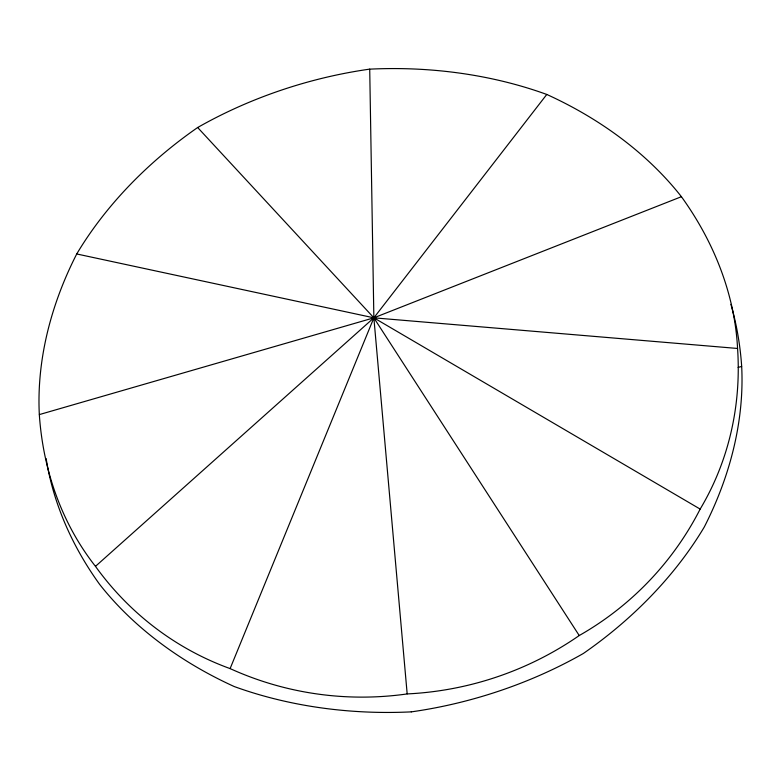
<?xml version="1.0" encoding="UTF-8"?>
<svg xmlns="http://www.w3.org/2000/svg" width="781" height="781" viewBox="0 0 781 781"><rect width="100%" height="100%" fill="white"/><g stroke="black" fill="none" stroke-linecap="round" stroke-linejoin="round"><path stroke-width="1.17" d="M407.174 693.879L373.865 317.828L369.716 69.158A329.074 222.068 -1.7 0 1 546.778 94.452A329.074 239.699 12.2 0 1 681.423 196.705A329.191 266.175 24.8 0 1 737.567 348.472A329.074 294.144 34.9 0 1 700.157 509.095A329.074 316.373 38.7 0 1 579.229 635.539A329.191 326.927 7.8 0 1 407.184 693.928A329.074 322.651 -59.9 0 1 230.112 668.595L373.865 317.828L546.759 94.481M95.497 566.332L373.865 317.828L681.393 196.714M39.362 414.584L373.865 317.828L737.528 348.463M738.123 367.431L741.638 366.416M230.112 668.604A329.074 305.029 -63.7 0 1 95.467 566.352A329.191 278.739 -55.4 0 1 39.323 414.594A329.074 250.574 -43.7 0 1 76.733 253.962L373.865 317.828L700.127 509.075M76.733 253.962A329.074 228.345 -30.3 0 1 197.661 127.518L373.865 317.828L579.209 635.509M730.909 304.365A329.191 278.739 -55.4 0 1 741.677 366.406A329.074 250.574 -43.7 0 1 704.267 527.038A329.074 228.345 -30.3 0 1 583.339 653.482A329.191 217.987 -16.1 0 1 411.284 711.872M411.294 711.862A329.074 222.068 -1.7 0 1 234.222 686.538A329.074 239.699 12.2 0 1 99.578 584.295A329.191 266.175 24.8 0 1 46.147 458.574M197.661 127.518A329.191 217.987 -16.1 0 1 369.716 69.128"/></g></svg>
